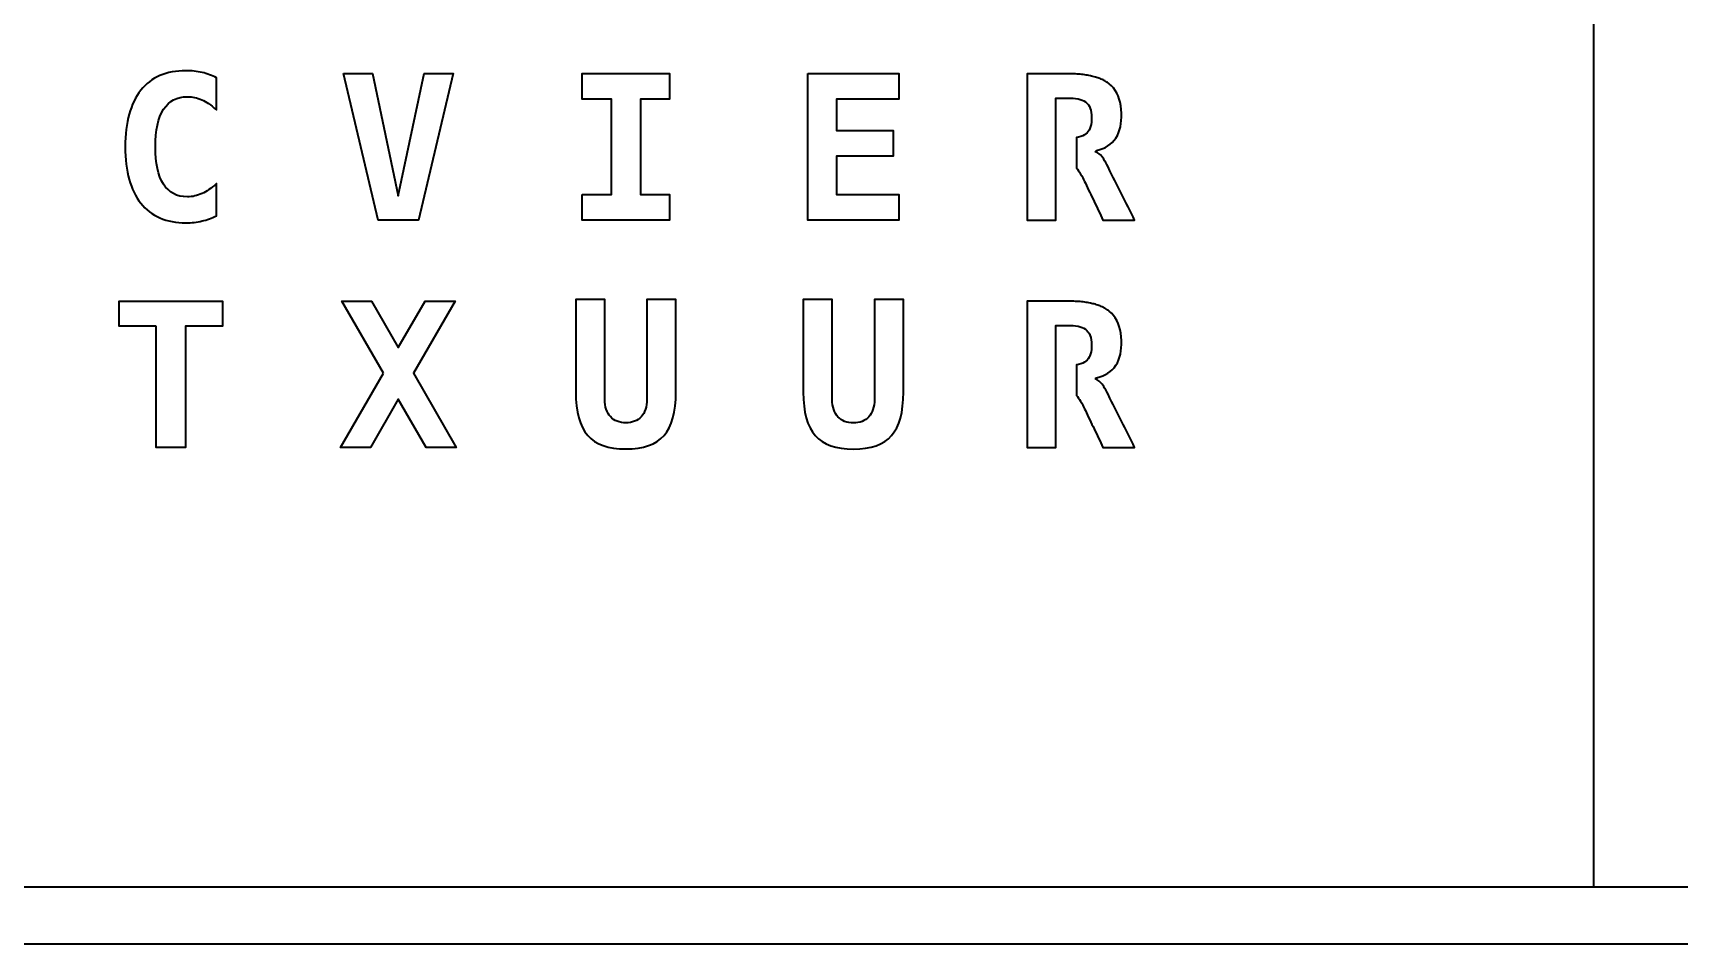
# Model space of a CAD drawing. Header units: inches. Extents: x 0 to 900, y -600 to 85.
# Drawn here: x 158 to 302.5, y -600 to -520.1 of the extents above; entities that cross this region are included whole.
import ezdxf

# ---------------------------------------------------------------- set-up
doc = ezdxf.new("R2010")
doc.units = ezdxf.units.IN
doc.header["$MEASUREMENT"] = 0
doc.layers.add('01_SNIJLIJNEN', color=7, linetype='Continuous')
doc.layers.add('04_WERKBLAD', color=7, linetype='Continuous')

msp = doc.modelspace()

# ---------------------------------------------------------------- linework, layer by layer
at = {"layer": '01_SNIJLIJNEN', "color": 7, "lineweight": 35, "true_color": 0xffffff}
msp.add_lwpolyline([(895, -595), (5, -595), (5, -5), (895, -5), (895, -595)], dxfattribs=at)
at = {"layer": '01_SNIJLIJNEN', "color": 5, "lineweight": 35, "true_color": 0x0000ff}
for points in [[(895, -595), (5, -595), (5, -5), (895, -5), (895, -595)], [(295, -305), (295, -595)], [(185.26, -523.63), (187.81, -523.63), (190.07, -534.37), (192.34, -523.63), (194.89, -523.63), (191.84, -536.49), (188.31, -536.49), (185.26, -523.63)], [(206.22, -534.25), (208.78, -534.25), (208.78, -525.87), (206.22, -525.87), (206.22, -523.63), (213.87, -523.63), (213.87, -525.87), (211.32, -525.87), (211.32, -534.25), (213.87, -534.25), (213.87, -536.49), (206.22, -536.49), (206.22, -534.25)], [(226.01, -523.63), (234.02, -523.63), (234.02, -525.87), (228.55, -525.87), (228.55, -528.64), (233.5, -528.64), (233.5, -530.88), (228.55, -530.88), (228.55, -534.25), (234.02, -534.25), (234.02, -536.49), (226.01, -536.49), (226.01, -523.63)], [(168.83, -545.81), (165.57, -545.81), (165.57, -543.59), (174.64, -543.59), (174.64, -545.81), (171.38, -545.81), (171.38, -556.45), (168.83, -556.45), (168.83, -545.81)], [(188.77, -549.92), (185.1, -543.59), (187.73, -543.59), (190.07, -547.68), (192.42, -543.59), (195.05, -543.59), (191.4, -549.92), (195.15, -556.45), (192.53, -556.45), (190.07, -552.19), (187.63, -556.45), (185, -556.45), (188.77, -549.92)]]:
    msp.add_lwpolyline(points, dxfattribs=at)
for points, knots in [([(171.43, -536.73), (170.57, -536.73), (169.81, -536.59), (169.15, -536.3), (168.49, -536.02), (167.93, -535.59), (167.47, -535.01), (166.56, -533.87), (166.1, -532.22), (166.1, -530.06), (166.1, -527.9), (166.56, -526.25), (167.47, -525.1), (167.93, -524.53), (168.49, -524.1), (169.15, -523.81), (169.81, -523.53), (170.57, -523.39), (171.43, -523.39), (171.69, -523.39), (171.93, -523.4), (172.16, -523.43), (172.4, -523.45), (172.62, -523.49), (172.85, -523.54), (173.3, -523.65), (173.72, -523.8), (174.11, -524.01), (174.11, -524.01), (174.11, -526.83), (174.11, -526.83), (173.85, -526.59), (173.62, -526.4), (173.41, -526.27), (173.21, -526.13), (173.01, -526.03), (172.83, -525.94), (172.61, -525.85), (172.4, -525.78), (172.19, -525.73), (171.98, -525.69), (171.77, -525.67), (171.56, -525.67), (170.64, -525.67), (169.94, -526.04), (169.46, -526.77), (168.99, -527.52), (168.75, -528.61), (168.75, -530.06), (168.75, -531.51), (168.99, -532.6), (169.46, -533.33), (169.93, -534.08), (170.63, -534.45), (171.56, -534.45), (172, -534.45), (172.43, -534.35), (172.84, -534.16), (173.04, -534.07), (173.24, -533.96), (173.44, -533.82), (173.64, -533.69), (173.86, -533.51), (174.11, -533.28), (174.11, -533.28), (174.11, -536.11), (174.11, -536.11), (173.7, -536.31), (173.28, -536.47), (172.84, -536.57), (172.62, -536.62), (172.4, -536.66), (172.16, -536.69), (171.93, -536.72), (171.69, -536.73), (171.43, -536.73)], [0, 0, 0, 0, 1, 1, 1, 2, 2, 2, 3, 3, 3, 4, 4, 4, 5, 5, 5, 6, 6, 6, 7, 7, 7, 8, 8, 8, 9, 9, 9, 10, 10, 10, 11, 11, 11, 12, 12, 12, 13, 13, 13, 14, 14, 14, 15, 15, 15, 16, 16, 16, 17, 17, 17, 18, 18, 18, 19, 19, 19, 20, 20, 20, 21, 21, 21, 22, 22, 22, 23, 23, 23, 24, 24, 24, 25, 25, 25, 25]), ([(251.24, -530.49), (251.24, -530.49), (251.42, -530.57), (251.42, -530.57), (251.42, -530.57), (251.58, -530.67), (251.58, -530.67), (251.58, -530.67), (251.71, -530.78), (251.71, -530.78), (251.71, -530.78), (251.85, -530.95), (251.85, -530.95), (251.85, -530.95), (251.99, -531.14), (251.99, -531.14), (251.99, -531.14), (252.07, -531.28), (252.07, -531.28), (252.07, -531.28), (252.17, -531.44), (252.17, -531.44), (252.17, -531.44), (252.26, -531.62), (252.26, -531.62), (252.26, -531.62), (252.37, -531.82), (252.37, -531.82), (252.37, -531.82), (252.54, -532.16), (252.54, -532.16), (252.54, -532.16), (252.68, -532.45), (252.68, -532.45), (252.68, -532.45), (252.83, -532.74), (252.83, -532.74), (252.83, -532.74), (252.97, -533.03), (252.97, -533.03), (252.97, -533.03), (253.12, -533.31), (253.12, -533.31), (253.12, -533.31), (253.26, -533.6), (253.26, -533.6), (253.26, -533.6), (253.41, -533.89), (253.41, -533.89), (253.41, -533.89), (253.55, -534.18), (253.55, -534.18), (253.55, -534.18), (253.7, -534.47), (253.7, -534.47), (253.7, -534.47), (253.84, -534.76), (253.84, -534.76), (253.84, -534.76), (253.99, -535.05), (253.99, -535.05), (253.99, -535.05), (254.13, -535.33), (254.13, -535.33), (254.13, -535.33), (254.28, -535.62), (254.28, -535.62), (254.28, -535.62), (254.42, -535.91), (254.42, -535.91), (254.42, -535.91), (254.57, -536.2), (254.57, -536.2), (254.57, -536.2), (254.71, -536.49), (254.71, -536.49), (254.71, -536.49), (251.93, -536.49), (251.93, -536.49), (251.93, -536.49), (251.83, -536.28), (251.83, -536.28), (251.83, -536.28), (251.74, -536.08), (251.74, -536.08), (251.74, -536.08), (251.64, -535.88), (251.64, -535.88), (251.64, -535.88), (251.54, -535.68), (251.54, -535.68), (251.54, -535.68), (251.45, -535.47), (251.45, -535.47), (251.45, -535.47), (251.35, -535.27), (251.35, -535.27), (251.35, -535.27), (251.25, -535.07), (251.25, -535.07), (251.25, -535.07), (251.16, -534.87), (251.16, -534.87), (251.16, -534.87), (251.06, -534.66), (251.06, -534.66), (251.06, -534.66), (250.96, -534.46), (250.96, -534.46), (250.96, -534.46), (250.87, -534.26), (250.87, -534.26), (250.87, -534.26), (250.77, -534.06), (250.77, -534.06), (250.77, -534.06), (250.67, -533.86), (250.67, -533.86), (250.67, -533.86), (250.58, -533.65), (250.58, -533.65), (250.58, -533.65), (250.48, -533.45), (250.48, -533.45), (250.48, -533.45), (250.38, -533.25), (250.38, -533.25), (250.38, -533.25), (250.31, -533.1), (250.31, -533.1), (250.31, -533.1), (250.23, -532.92), (250.23, -532.92), (250.23, -532.92), (250.16, -532.78), (250.16, -532.78), (250.16, -532.78), (250.07, -532.61), (250.07, -532.61), (250.07, -532.61), (249.97, -532.45), (249.97, -532.45), (249.97, -532.45), (249.88, -532.3), (249.88, -532.3), (249.88, -532.3), (249.79, -532.16), (249.79, -532.16), (249.79, -532.16), (249.7, -532.03), (249.7, -532.03), (249.7, -532.03), (249.6, -531.92), (249.6, -531.92), (249.6, -531.92), (249.59, -529.25), (249.59, -529.25), (249.59, -529.25), (249.79, -529.21), (249.79, -529.21), (249.79, -529.21), (249.98, -529.16), (249.98, -529.16), (249.98, -529.16), (250.15, -529.09), (250.15, -529.09), (250.15, -529.09), (250.3, -529.02), (250.3, -529.02), (250.3, -529.02), (250.43, -528.92), (250.43, -528.92), (250.43, -528.92), (250.54, -528.83), (250.54, -528.83), (250.54, -528.83), (250.63, -528.72), (250.63, -528.72), (250.63, -528.72), (250.71, -528.59), (250.71, -528.59), (250.71, -528.59), (250.78, -528.45), (250.78, -528.45), (250.78, -528.45), (250.84, -528.29), (250.84, -528.29), (250.84, -528.29), (250.89, -528.1), (250.89, -528.1), (250.89, -528.1), (250.92, -527.89), (250.92, -527.89), (250.92, -527.89), (250.93, -527.69), (250.93, -527.69), (250.93, -527.69), (250.93, -527.48), (250.93, -527.48), (250.93, -527.48), (250.92, -527.25), (250.92, -527.25), (250.92, -527.25), (250.9, -527.05), (250.9, -527.05), (250.9, -527.05), (250.86, -526.86), (250.86, -526.86), (250.86, -526.86), (250.81, -526.69), (250.81, -526.69), (250.81, -526.69), (250.74, -526.53), (250.74, -526.53), (250.74, -526.53), (250.66, -526.39), (250.66, -526.39), (250.66, -526.39), (250.61, -526.33), (250.61, -526.33), (250.61, -526.33), (250.51, -526.22), (250.51, -526.22), (250.51, -526.22), (250.39, -526.12), (250.39, -526.12), (250.39, -526.12), (250.26, -526.04), (250.26, -526.04), (250.26, -526.04), (250.1, -525.96), (250.1, -525.96), (250.1, -525.96), (249.93, -525.9), (249.93, -525.9), (249.93, -525.9), (249.74, -525.86), (249.74, -525.86), (249.74, -525.86), (249.53, -525.82), (249.53, -525.82), (249.53, -525.82), (249.3, -525.8), (249.3, -525.8), (249.3, -525.8), (249.05, -525.79), (249.05, -525.79), (249.05, -525.79), (248.88, -525.79), (248.88, -525.79), (248.88, -525.79), (248.8, -525.79), (248.8, -525.79), (248.8, -525.79), (247.8, -525.79), (247.8, -525.79), (247.8, -525.79), (247.8, -529.29), (247.8, -529.29), (247.8, -529.29), (247.8, -530.35), (247.8, -530.35), (247.8, -530.35), (247.8, -531.42), (247.8, -531.42), (247.8, -531.42), (247.8, -536.49), (247.8, -536.49), (247.8, -536.49), (245.26, -536.49), (245.26, -536.49), (245.26, -536.49), (245.26, -523.66), (245.26, -523.66), (245.26, -523.66), (248.24, -523.66), (248.24, -523.66), (248.24, -523.66), (248.46, -523.66), (248.46, -523.66), (248.46, -523.66), (248.69, -523.66), (248.69, -523.66), (248.69, -523.66), (248.92, -523.66), (248.92, -523.66), (249.02, -523.66), (249.13, -523.66), (249.23, -523.66), (249.33, -523.67), (249.42, -523.67), (249.52, -523.67), (249.61, -523.68), (249.71, -523.68), (249.8, -523.69), (249.89, -523.7), (249.98, -523.71), (250.07, -523.71), (250.16, -523.72), (250.25, -523.73), (250.33, -523.75), (250.42, -523.76), (250.5, -523.77), (250.58, -523.78), (250.66, -523.8), (250.74, -523.81), (250.82, -523.83), (250.9, -523.84), (250.97, -523.86), (251.05, -523.88), (251.12, -523.9), (251.19, -523.92), (251.26, -523.94), (251.34, -523.96), (251.4, -523.98), (251.47, -524), (251.54, -524.03), (251.6, -524.05), (251.67, -524.07), (251.73, -524.1), (251.79, -524.13), (251.85, -524.15), (251.91, -524.18), (251.97, -524.21), (252.02, -524.24), (252.08, -524.27), (252.13, -524.3), (252.19, -524.33), (252.24, -524.36), (252.29, -524.4), (252.34, -524.43), (252.39, -524.46), (252.43, -524.5), (252.48, -524.54), (252.48, -524.54), (252.67, -524.71), (252.67, -524.71), (252.67, -524.71), (252.85, -524.9), (252.85, -524.9), (252.85, -524.9), (253, -525.12), (253, -525.12), (253, -525.12), (253.14, -525.35), (253.14, -525.35), (253.14, -525.35), (253.25, -525.6), (253.25, -525.6), (253.25, -525.6), (253.35, -525.87), (253.35, -525.87), (253.35, -525.87), (253.43, -526.16), (253.43, -526.16), (253.43, -526.16), (253.49, -526.46), (253.49, -526.46), (253.49, -526.46), (253.53, -526.78), (253.53, -526.78), (253.53, -526.78), (253.55, -527.12), (253.55, -527.12), (253.55, -527.12), (253.55, -527.44), (253.55, -527.44), (253.55, -527.44), (253.54, -527.78), (253.54, -527.78), (253.54, -527.78), (253.51, -528.02), (253.51, -528.02), (253.51, -528.02), (253.46, -528.31), (253.46, -528.31), (253.46, -528.31), (253.39, -528.58), (253.39, -528.58), (253.39, -528.58), (253.3, -528.83), (253.3, -528.83), (253.3, -528.83), (253.19, -529.07), (253.19, -529.07), (253.19, -529.07), (253.06, -529.29), (253.06, -529.29), (253.06, -529.29), (252.91, -529.49), (252.91, -529.49), (252.91, -529.49), (252.74, -529.67), (252.74, -529.67), (252.74, -529.67), (252.56, -529.84), (252.56, -529.84), (252.56, -529.84), (252.36, -529.98), (252.36, -529.98), (252.36, -529.98), (252.15, -530.11), (252.15, -530.11), (252.15, -530.11), (251.91, -530.22), (251.91, -530.22), (251.91, -530.22), (251.65, -530.31), (251.65, -530.31), (251.65, -530.31), (251.36, -530.38), (251.36, -530.38), (251.36, -530.38), (251.24, -530.49), (251.24, -530.49)], [0, 0, 0, 0, 1, 1, 1, 2, 2, 2, 3, 3, 3, 4, 4, 4, 5, 5, 5, 6, 6, 6, 7, 7, 7, 8, 8, 8, 9, 9, 9, 10, 10, 10, 11, 11, 11, 12, 12, 12, 13, 13, 13, 14, 14, 14, 15, 15, 15, 16, 16, 16, 17, 17, 17, 18, 18, 18, 19, 19, 19, 20, 20, 20, 21, 21, 21, 22, 22, 22, 23, 23, 23, 24, 24, 24, 25, 25, 25, 26, 26, 26, 27, 27, 27, 28, 28, 28, 29, 29, 29, 30, 30, 30, 31, 31, 31, 32, 32, 32, 33, 33, 33, 34, 34, 34, 35, 35, 35, 36, 36, 36, 37, 37, 37, 38, 38, 38, 39, 39, 39, 40, 40, 40, 41, 41, 41, 42, 42, 42, 43, 43, 43, 44, 44, 44, 45, 45, 45, 46, 46, 46, 47, 47, 47, 48, 48, 48, 49, 49, 49, 50, 50, 50, 51, 51, 51, 52, 52, 52, 53, 53, 53, 54, 54, 54, 55, 55, 55, 56, 56, 56, 57, 57, 57, 58, 58, 58, 59, 59, 59, 60, 60, 60, 61, 61, 61, 62, 62, 62, 63, 63, 63, 64, 64, 64, 65, 65, 65, 66, 66, 66, 67, 67, 67, 68, 68, 68, 69, 69, 69, 70, 70, 70, 71, 71, 71, 72, 72, 72, 73, 73, 73, 74, 74, 74, 75, 75, 75, 76, 76, 76, 77, 77, 77, 78, 78, 78, 79, 79, 79, 80, 80, 80, 81, 81, 81, 82, 82, 82, 83, 83, 83, 84, 84, 84, 85, 85, 85, 86, 86, 86, 87, 87, 87, 88, 88, 88, 89, 89, 89, 90, 90, 90, 91, 91, 91, 92, 92, 92, 93, 93, 93, 94, 94, 94, 95, 95, 95, 96, 96, 96, 97, 97, 97, 98, 98, 98, 99, 99, 99, 100, 100, 100, 101, 101, 101, 102, 102, 102, 103, 103, 103, 104, 104, 104, 105, 105, 105, 106, 106, 106, 107, 107, 107, 108, 108, 108, 109, 109, 109, 110, 110, 110, 111, 111, 111, 112, 112, 112, 113, 113, 113, 114, 114, 114, 115, 115, 115, 116, 116, 116, 117, 117, 117, 118, 118, 118, 119, 119, 119, 120, 120, 120, 121, 121, 121, 122, 122, 122, 123, 123, 123, 124, 124, 124, 125, 125, 125, 126, 126, 126, 127, 127, 127, 128, 128, 128, 129, 129, 129, 130, 130, 130, 131, 131, 131, 132, 132, 132, 133, 133, 133, 134, 134, 134, 135, 135, 135, 136, 136, 136, 137, 137, 137, 138, 138, 138, 138]), ([(210.05, -556.57), (208.51, -556.57), (207.4, -556.18), (206.7, -555.38), (206, -554.59), (205.65, -553.32), (205.65, -551.58), (205.65, -551.58), (205.65, -543.46), (205.65, -543.46), (205.65, -543.46), (208.19, -543.46), (208.19, -543.46), (208.19, -543.46), (208.19, -552.22), (208.19, -552.22), (208.19, -552.54), (208.24, -552.83), (208.32, -553.09), (208.41, -553.35), (208.53, -553.56), (208.69, -553.73), (208.85, -553.92), (209.05, -554.05), (209.28, -554.14), (209.52, -554.23), (209.77, -554.27), (210.05, -554.27), (210.32, -554.27), (210.58, -554.23), (210.81, -554.14), (211.04, -554.05), (211.24, -553.92), (211.41, -553.73), (211.56, -553.56), (211.68, -553.35), (211.77, -553.09), (211.85, -552.83), (211.9, -552.54), (211.9, -552.22), (211.9, -552.22), (211.9, -543.46), (211.9, -543.46), (211.9, -543.46), (214.44, -543.46), (214.44, -543.46), (214.44, -543.46), (214.44, -551.58), (214.44, -551.58), (214.44, -553.33), (214.09, -554.6), (213.4, -555.38), (212.7, -556.18), (211.58, -556.57), (210.05, -556.57)], [0, 0, 0, 0, 1, 1, 1, 2, 2, 2, 3, 3, 3, 4, 4, 4, 5, 5, 5, 6, 6, 6, 7, 7, 7, 8, 8, 8, 9, 9, 9, 10, 10, 10, 11, 11, 11, 12, 12, 12, 13, 13, 13, 14, 14, 14, 15, 15, 15, 16, 16, 16, 17, 17, 17, 18, 18, 18, 18]), ([(230.02, -556.58), (228.48, -556.58), (227.37, -556.19), (226.67, -555.39), (225.97, -554.6), (225.62, -553.33), (225.62, -551.59), (225.62, -551.59), (225.62, -543.47), (225.62, -543.47), (225.62, -543.47), (228.16, -543.47), (228.16, -543.47), (228.16, -543.47), (228.16, -552.22), (228.16, -552.22), (228.16, -552.55), (228.21, -552.84), (228.29, -553.1), (228.38, -553.35), (228.5, -553.57), (228.66, -553.74), (228.82, -553.92), (229.02, -554.06), (229.25, -554.15), (229.49, -554.24), (229.74, -554.28), (230.02, -554.28), (230.29, -554.28), (230.55, -554.24), (230.78, -554.15), (231.01, -554.06), (231.21, -553.92), (231.38, -553.74), (231.53, -553.57), (231.65, -553.35), (231.74, -553.1), (231.83, -552.84), (231.87, -552.55), (231.87, -552.22), (231.87, -552.22), (231.87, -543.47), (231.87, -543.47), (231.87, -543.47), (234.41, -543.47), (234.41, -543.47), (234.41, -543.47), (234.41, -551.59), (234.41, -551.59), (234.41, -553.34), (234.06, -554.61), (233.37, -555.39), (232.67, -556.19), (231.55, -556.58), (230.02, -556.58)], [0, 0, 0, 0, 1, 1, 1, 2, 2, 2, 3, 3, 3, 4, 4, 4, 5, 5, 5, 6, 6, 6, 7, 7, 7, 8, 8, 8, 9, 9, 9, 10, 10, 10, 11, 11, 11, 12, 12, 12, 13, 13, 13, 14, 14, 14, 15, 15, 15, 16, 16, 16, 17, 17, 17, 18, 18, 18, 18]), ([(251.24, -550.43), (251.24, -550.43), (251.42, -550.51), (251.42, -550.51), (251.42, -550.51), (251.58, -550.61), (251.58, -550.61), (251.58, -550.61), (251.71, -550.73), (251.71, -550.73), (251.71, -550.73), (251.85, -550.89), (251.85, -550.89), (251.85, -550.89), (251.99, -551.09), (251.99, -551.09), (251.99, -551.09), (252.07, -551.23), (252.07, -551.23), (252.07, -551.23), (252.17, -551.39), (252.17, -551.39), (252.17, -551.39), (252.26, -551.57), (252.26, -551.57), (252.26, -551.57), (252.37, -551.77), (252.37, -551.77), (252.37, -551.77), (252.54, -552.11), (252.54, -552.11), (252.54, -552.11), (252.68, -552.4), (252.68, -552.4), (252.68, -552.4), (252.83, -552.68), (252.83, -552.68), (252.83, -552.68), (252.97, -552.97), (252.97, -552.97), (252.97, -552.97), (253.12, -553.26), (253.12, -553.26), (253.12, -553.26), (253.26, -553.55), (253.26, -553.55), (253.26, -553.55), (253.41, -553.84), (253.41, -553.84), (253.41, -553.84), (253.55, -554.13), (253.55, -554.13), (253.55, -554.13), (253.7, -554.41), (253.7, -554.41), (253.7, -554.41), (253.84, -554.7), (253.84, -554.7), (253.84, -554.7), (253.99, -554.99), (253.99, -554.99), (253.99, -554.99), (254.13, -555.28), (254.13, -555.28), (254.13, -555.28), (254.28, -555.57), (254.28, -555.57), (254.28, -555.57), (254.42, -555.86), (254.42, -555.86), (254.42, -555.86), (254.57, -556.14), (254.57, -556.14), (254.57, -556.14), (254.71, -556.43), (254.71, -556.43), (254.71, -556.43), (251.93, -556.43), (251.93, -556.43), (251.93, -556.43), (251.83, -556.23), (251.83, -556.23), (251.83, -556.23), (251.74, -556.03), (251.74, -556.03), (251.74, -556.03), (251.64, -555.83), (251.64, -555.83), (251.64, -555.83), (251.54, -555.62), (251.54, -555.62), (251.54, -555.62), (251.45, -555.42), (251.45, -555.42), (251.45, -555.42), (251.35, -555.22), (251.35, -555.22), (251.35, -555.22), (251.25, -555.02), (251.25, -555.02), (251.25, -555.02), (251.16, -554.81), (251.16, -554.81), (251.16, -554.81), (251.06, -554.61), (251.06, -554.61), (251.06, -554.61), (250.96, -554.41), (250.96, -554.41), (250.96, -554.41), (250.87, -554.21), (250.87, -554.21), (250.87, -554.21), (250.77, -554), (250.77, -554), (250.77, -554), (250.67, -553.8), (250.67, -553.8), (250.67, -553.8), (250.58, -553.6), (250.58, -553.6), (250.58, -553.6), (250.48, -553.4), (250.48, -553.4), (250.48, -553.4), (250.38, -553.19), (250.38, -553.19), (250.38, -553.19), (250.31, -553.04), (250.31, -553.04), (250.31, -553.04), (250.23, -552.87), (250.23, -552.87), (250.23, -552.87), (250.16, -552.72), (250.16, -552.72), (250.16, -552.72), (250.07, -552.55), (250.07, -552.55), (250.07, -552.55), (249.97, -552.39), (249.97, -552.39), (249.97, -552.39), (249.88, -552.24), (249.88, -552.24), (249.88, -552.24), (249.79, -552.11), (249.79, -552.11), (249.79, -552.11), (249.7, -551.98), (249.7, -551.98), (249.7, -551.98), (249.6, -551.87), (249.6, -551.87), (249.6, -551.87), (249.59, -549.19), (249.59, -549.19), (249.59, -549.19), (249.79, -549.15), (249.79, -549.15), (249.79, -549.15), (249.98, -549.1), (249.98, -549.1), (249.98, -549.1), (250.15, -549.04), (250.15, -549.04), (250.15, -549.04), (250.3, -548.96), (250.3, -548.96), (250.3, -548.96), (250.43, -548.87), (250.43, -548.87), (250.43, -548.87), (250.54, -548.77), (250.54, -548.77), (250.54, -548.77), (250.63, -548.66), (250.63, -548.66), (250.63, -548.66), (250.71, -548.53), (250.71, -548.53), (250.71, -548.53), (250.78, -548.39), (250.78, -548.39), (250.78, -548.39), (250.84, -548.23), (250.84, -548.23), (250.84, -548.23), (250.89, -548.05), (250.89, -548.05), (250.89, -548.05), (250.92, -547.84), (250.92, -547.84), (250.92, -547.84), (250.93, -547.64), (250.93, -547.64), (250.93, -547.64), (250.93, -547.42), (250.93, -547.42), (250.93, -547.42), (250.92, -547.2), (250.92, -547.2), (250.92, -547.2), (250.9, -546.99), (250.9, -546.99), (250.9, -546.99), (250.86, -546.8), (250.86, -546.8), (250.86, -546.8), (250.81, -546.63), (250.81, -546.63), (250.81, -546.63), (250.74, -546.48), (250.74, -546.48), (250.74, -546.48), (250.66, -546.34), (250.66, -546.34), (250.66, -546.34), (250.61, -546.28), (250.61, -546.28), (250.61, -546.28), (250.51, -546.17), (250.51, -546.17), (250.51, -546.17), (250.39, -546.07), (250.39, -546.07), (250.39, -546.07), (250.26, -545.98), (250.26, -545.98), (250.26, -545.98), (250.1, -545.91), (250.1, -545.91), (250.1, -545.91), (249.93, -545.85), (249.93, -545.85), (249.93, -545.85), (249.74, -545.8), (249.74, -545.8), (249.74, -545.8), (249.53, -545.77), (249.53, -545.77), (249.53, -545.77), (249.3, -545.75), (249.3, -545.75), (249.3, -545.75), (249.05, -545.74), (249.05, -545.74), (249.05, -545.74), (248.88, -545.74), (248.88, -545.74), (248.88, -545.74), (248.8, -545.74), (248.8, -545.74), (248.8, -545.74), (247.8, -545.74), (247.8, -545.74), (247.8, -545.74), (247.8, -549.23), (247.8, -549.23), (247.8, -549.23), (247.8, -550.3), (247.8, -550.3), (247.8, -550.3), (247.8, -551.36), (247.8, -551.36), (247.8, -551.36), (247.8, -556.43), (247.8, -556.43), (247.8, -556.43), (245.26, -556.43), (245.26, -556.43), (245.26, -556.43), (245.26, -543.61), (245.26, -543.61), (245.26, -543.61), (248.24, -543.61), (248.24, -543.61), (248.24, -543.61), (248.46, -543.61), (248.46, -543.61), (248.46, -543.61), (248.69, -543.61), (248.69, -543.61), (248.69, -543.61), (248.92, -543.61), (248.92, -543.61), (249.02, -543.61), (249.13, -543.61), (249.23, -543.61), (249.33, -543.61), (249.42, -543.62), (249.52, -543.62), (249.61, -543.62), (249.71, -543.63), (249.8, -543.64), (249.89, -543.64), (249.98, -543.65), (250.07, -543.66), (250.16, -543.67), (250.25, -543.68), (250.33, -543.69), (250.42, -543.7), (250.5, -543.72), (250.58, -543.73), (250.66, -543.74), (250.74, -543.76), (250.82, -543.77), (250.9, -543.79), (250.97, -543.81), (251.05, -543.83), (251.12, -543.84), (251.19, -543.86), (251.26, -543.88), (251.34, -543.9), (251.4, -543.93), (251.47, -543.95), (251.54, -543.97), (251.6, -544), (251.67, -544.02), (251.73, -544.05), (251.79, -544.07), (251.85, -544.1), (251.91, -544.13), (251.97, -544.15), (252.02, -544.18), (252.08, -544.21), (252.13, -544.24), (252.19, -544.28), (252.24, -544.31), (252.29, -544.34), (252.34, -544.38), (252.39, -544.41), (252.43, -544.45), (252.48, -544.48), (252.48, -544.48), (252.67, -544.66), (252.67, -544.66), (252.67, -544.66), (252.85, -544.85), (252.85, -544.85), (252.85, -544.85), (253, -545.06), (253, -545.06), (253, -545.06), (253.14, -545.3), (253.14, -545.3), (253.14, -545.3), (253.25, -545.55), (253.25, -545.55), (253.25, -545.55), (253.35, -545.82), (253.35, -545.82), (253.35, -545.82), (253.43, -546.11), (253.43, -546.11), (253.43, -546.11), (253.49, -546.41), (253.49, -546.41), (253.49, -546.41), (253.53, -546.73), (253.53, -546.73), (253.53, -546.73), (253.55, -547.06), (253.55, -547.06), (253.55, -547.06), (253.55, -547.38), (253.55, -547.38), (253.55, -547.38), (253.54, -547.72), (253.54, -547.72), (253.54, -547.72), (253.51, -547.96), (253.51, -547.96), (253.51, -547.96), (253.46, -548.26), (253.46, -548.26), (253.46, -548.26), (253.39, -548.53), (253.39, -548.53), (253.39, -548.53), (253.3, -548.78), (253.3, -548.78), (253.3, -548.78), (253.19, -549.01), (253.19, -549.01), (253.19, -549.01), (253.06, -549.23), (253.06, -549.23), (253.06, -549.23), (252.91, -549.44), (252.91, -549.44), (252.91, -549.44), (252.74, -549.62), (252.74, -549.62), (252.74, -549.62), (252.56, -549.78), (252.56, -549.78), (252.56, -549.78), (252.36, -549.93), (252.36, -549.93), (252.36, -549.93), (252.15, -550.05), (252.15, -550.05), (252.15, -550.05), (251.91, -550.16), (251.91, -550.16), (251.91, -550.16), (251.65, -550.25), (251.65, -550.25), (251.65, -550.25), (251.36, -550.32), (251.36, -550.32), (251.36, -550.32), (251.24, -550.43), (251.24, -550.43)], [0, 0, 0, 0, 1, 1, 1, 2, 2, 2, 3, 3, 3, 4, 4, 4, 5, 5, 5, 6, 6, 6, 7, 7, 7, 8, 8, 8, 9, 9, 9, 10, 10, 10, 11, 11, 11, 12, 12, 12, 13, 13, 13, 14, 14, 14, 15, 15, 15, 16, 16, 16, 17, 17, 17, 18, 18, 18, 19, 19, 19, 20, 20, 20, 21, 21, 21, 22, 22, 22, 23, 23, 23, 24, 24, 24, 25, 25, 25, 26, 26, 26, 27, 27, 27, 28, 28, 28, 29, 29, 29, 30, 30, 30, 31, 31, 31, 32, 32, 32, 33, 33, 33, 34, 34, 34, 35, 35, 35, 36, 36, 36, 37, 37, 37, 38, 38, 38, 39, 39, 39, 40, 40, 40, 41, 41, 41, 42, 42, 42, 43, 43, 43, 44, 44, 44, 45, 45, 45, 46, 46, 46, 47, 47, 47, 48, 48, 48, 49, 49, 49, 50, 50, 50, 51, 51, 51, 52, 52, 52, 53, 53, 53, 54, 54, 54, 55, 55, 55, 56, 56, 56, 57, 57, 57, 58, 58, 58, 59, 59, 59, 60, 60, 60, 61, 61, 61, 62, 62, 62, 63, 63, 63, 64, 64, 64, 65, 65, 65, 66, 66, 66, 67, 67, 67, 68, 68, 68, 69, 69, 69, 70, 70, 70, 71, 71, 71, 72, 72, 72, 73, 73, 73, 74, 74, 74, 75, 75, 75, 76, 76, 76, 77, 77, 77, 78, 78, 78, 79, 79, 79, 80, 80, 80, 81, 81, 81, 82, 82, 82, 83, 83, 83, 84, 84, 84, 85, 85, 85, 86, 86, 86, 87, 87, 87, 88, 88, 88, 89, 89, 89, 90, 90, 90, 91, 91, 91, 92, 92, 92, 93, 93, 93, 94, 94, 94, 95, 95, 95, 96, 96, 96, 97, 97, 97, 98, 98, 98, 99, 99, 99, 100, 100, 100, 101, 101, 101, 102, 102, 102, 103, 103, 103, 104, 104, 104, 105, 105, 105, 106, 106, 106, 107, 107, 107, 108, 108, 108, 109, 109, 109, 110, 110, 110, 111, 111, 111, 112, 112, 112, 113, 113, 113, 114, 114, 114, 115, 115, 115, 116, 116, 116, 117, 117, 117, 118, 118, 118, 119, 119, 119, 120, 120, 120, 121, 121, 121, 122, 122, 122, 123, 123, 123, 124, 124, 124, 125, 125, 125, 126, 126, 126, 127, 127, 127, 128, 128, 128, 129, 129, 129, 130, 130, 130, 131, 131, 131, 132, 132, 132, 133, 133, 133, 134, 134, 134, 135, 135, 135, 136, 136, 136, 137, 137, 137, 138, 138, 138, 138])]:
    msp.add_open_spline(points, degree=3, knots=knots, dxfattribs=at)
at = {"layer": '04_WERKBLAD', "color": 2, "lineweight": 35, "true_color": 0xffff00}
msp.add_lwpolyline([(0, 0), (900, 0), (900, -600), (0, -600), (0, 0)], dxfattribs=at)

doc.saveas('drawing.dxf')
